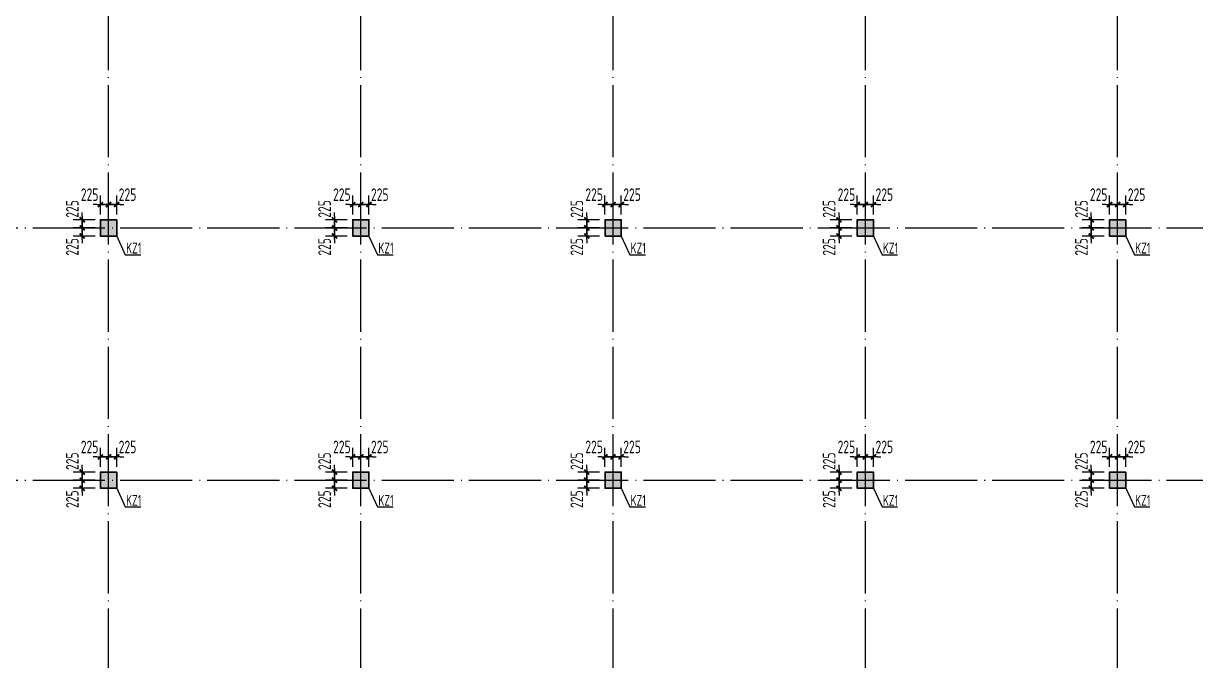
# Model space of a CAD drawing. Extents: x 8243024 to 8945023, y 669070 to 951310.
# Drawn here: x 8520200 to 8552724, y 841675 to 859352 of the extents above; entities that cross this region are included whole.
import ezdxf

# ---------------------------------------------------------------- set-up
doc = ezdxf.new("R2010")
doc.units = 0
doc.header["$LTSCALE"] = 1000
doc.linetypes.add('DOTE', pattern=[2.42, 2, -0.2, 0.02, -0.2])
doc.layers.get('0').update_dxf_attribs({"linetype": 'CONTINUOUS'})
doc.layers.get('Defpoints').update_dxf_attribs({"linetype": 'CONTINUOUS'})
for name, color, linetype in [('DIM', 3, 'CONTINUOUS'), ('DOTE', 1, 'DOTE'), ('PUB_TEXT', 7, 'CONTINUOUS'), ('柱涂实', 54, 'CONTINUOUS')]:
    doc.layers.add(name, color=color, linetype=linetype)
doc.layers.add('柱', color=2, linetype='CONTINUOUS', lineweight=35)
doc.styles.add('HZTXT', font='tssdeng.shx', dxfattribs={"width": 0.75, "bigfont": 'HZTXT.shx'})
doc.styles.add('TSSD_Dimension', font='Tssdeng.shx', dxfattribs={"width": 0.7, "bigfont": 'tssdchn.shx'})
doc.dimstyles.new('TSSD_100_100$0', dxfattribs={"dimtxt": 350, "dimasz": 100, "dimexe": 250, "dimexo": 150, "dimgap": 100, "dimtad": 1, "dimdec": 0, "dimzin": 0, "dimdsep": 46, "dimtxsty": 'TSSD_Dimension', "dimblk": '_TSDBK', "dimblk1": '_TSDBK', "dimblk2": '_TSDBK', "dimsah": 1, "dimcen": 0, "dimclrt": 7, "dimadec": 0, "dimazin": 0, "dimtfac": 1, "dimtdec": 0, "dimtix": 1, "dimtmove": 2, "dimatfit": 3, "dimldrblk": '_TSDBK', "dimfxl": 0, "dimtolj": 1, "dimtzin": 0, "dimarcsym": 0})

# ---------------------------------------------------------------- blocks, each defined once
blk = doc.blocks.new('_TSDBK')
blk.add_line((-1, 0), (1.5, 0))
at = {"const_width": 0.5}
blk.add_lwpolyline([(-0.7, -0.7), (0.7, 0.7)], dxfattribs=at)
blk = doc.blocks.new('*D1538')
at = {"layer": 'Defpoints', "color": 0}
for p in [(8521831, 846679), (8522337, 846904), (8522337, 846679)]:
    blk.add_point(p, dxfattribs=at)
at = {"layer": 'DIM', "color": 0, "lineweight": -2}
for p, q in [((8521831, 847004), (8521831, 847104)), ((8522187, 846904), (8521581, 846904)), ((8522187, 846679), (8521581, 846679)), ((8521831, 846904), (8521831, 846679)), ((8521831, 846579), (8521831, 846479))]:
    blk.add_line(p, q, dxfattribs=at)
at = {"layer": 'DIM', "color": 0, "lineweight": -2, "xscale": 100, "yscale": 100, "zscale": 100}
for p, rotation in [((8521831, 846904), 270), ((8521831, 846679), 90)]:
    blk.add_blockref('_TSDBK', p, dxfattribs=dict(at, rotation=rotation))
at = {"layer": 'DIM', "color": 7, "insert": (8521556, 847206), "char_height": 350, "attachment_point": 5, "rotation": 90, "style": 'TSSD_Dimension'}
blk.add_mtext('\\A1;225', dxfattribs=at)
blk = doc.blocks.new('*D1539')
at = {"layer": 'Defpoints', "color": 0}
for p in [(8522337, 846679), (8521831, 846454), (8522337, 846454)]:
    blk.add_point(p, dxfattribs=at)
at = {"layer": 'DIM', "color": 0, "lineweight": -2}
for p, q in [((8522187, 846679), (8521581, 846679)), ((8521831, 846779), (8521831, 846879)), ((8521831, 846679), (8521831, 846454)), ((8522187, 846454), (8521581, 846454)), ((8521831, 846354), (8521831, 846254))]:
    blk.add_line(p, q, dxfattribs=at)
at = {"layer": 'DIM', "color": 0, "lineweight": -2, "xscale": 100, "yscale": 100, "zscale": 100}
for p, rotation in [((8521831, 846679), 270), ((8521831, 846454), 90)]:
    blk.add_blockref('_TSDBK', p, dxfattribs=dict(at, rotation=rotation))
at = {"layer": 'DIM', "color": 7, "insert": (8521556, 846153), "char_height": 350, "attachment_point": 5, "rotation": 90, "style": 'TSSD_Dimension'}
blk.add_mtext('\\A1;225', dxfattribs=at)
blk = doc.blocks.new('*D1540')
at = {"layer": 'Defpoints', "color": 0}
for p in [(8522787, 847327), (8522562, 846904), (8522787, 846904)]:
    blk.add_point(p, dxfattribs=at)
at = {"layer": 'DIM', "color": 0, "lineweight": -2}
for p, q in [((8522462, 847327), (8522362, 847327)), ((8522562, 847054), (8522562, 847577)), ((8522562, 847327), (8522787, 847327)), ((8522787, 847054), (8522787, 847577)), ((8522887, 847327), (8522987, 847327))]:
    blk.add_line(p, q, dxfattribs=at)
at = {"layer": 'DIM', "color": 0, "lineweight": -2, "xscale": 100, "yscale": 100, "zscale": 100}
blk.add_blockref('_TSDBK', (8522562, 847327), dxfattribs=at)
at = {"layer": 'DIM', "color": 0, "lineweight": -2, "xscale": 100, "yscale": 100, "zscale": 100, "rotation": 180}
blk.add_blockref('_TSDBK', (8522787, 847327), dxfattribs=at)
at = {"layer": 'DIM', "color": 7, "insert": (8523088, 847602), "char_height": 350, "attachment_point": 5, "style": 'TSSD_Dimension'}
blk.add_mtext('\\A1;225', dxfattribs=at)
blk = doc.blocks.new('*D1541')
at = {"layer": 'Defpoints', "color": 0}
for p in [(8522562, 847327), (8522337, 846904), (8522562, 846904)]:
    blk.add_point(p, dxfattribs=at)
at = {"layer": 'DIM', "color": 0, "lineweight": -2}
for p, q in [((8522237, 847327), (8522137, 847327)), ((8522337, 847054), (8522337, 847577)), ((8522337, 847327), (8522562, 847327)), ((8522562, 847054), (8522562, 847577)), ((8522662, 847327), (8522762, 847327))]:
    blk.add_line(p, q, dxfattribs=at)
at = {"layer": 'DIM', "color": 0, "lineweight": -2, "xscale": 100, "yscale": 100, "zscale": 100}
blk.add_blockref('_TSDBK', (8522337, 847327), dxfattribs=at)
at = {"layer": 'DIM', "color": 0, "lineweight": -2, "xscale": 100, "yscale": 100, "zscale": 100, "rotation": 180}
blk.add_blockref('_TSDBK', (8522562, 847327), dxfattribs=at)
at = {"layer": 'DIM', "color": 7, "insert": (8522036, 847602), "char_height": 350, "attachment_point": 5, "style": 'TSSD_Dimension'}
blk.add_mtext('\\A1;225', dxfattribs=at)
blk = doc.blocks.new('*D1542')
at = {"layer": 'Defpoints', "color": 0}
for p in [(8522337, 853904), (8521831, 853679), (8522337, 853679)]:
    blk.add_point(p, dxfattribs=at)
at = {"layer": 'DIM', "color": 0, "lineweight": -2}
for p, q in [((8521831, 854004), (8521831, 854104)), ((8522187, 853904), (8521581, 853904)), ((8521831, 853904), (8521831, 853679)), ((8522187, 853679), (8521581, 853679)), ((8521831, 853579), (8521831, 853479))]:
    blk.add_line(p, q, dxfattribs=at)
at = {"layer": 'DIM', "color": 0, "lineweight": -2, "xscale": 100, "yscale": 100, "zscale": 100}
for p, rotation in [((8521831, 853904), 270), ((8521831, 853679), 90)]:
    blk.add_blockref('_TSDBK', p, dxfattribs=dict(at, rotation=rotation))
at = {"layer": 'DIM', "color": 7, "insert": (8521556, 854206), "char_height": 350, "attachment_point": 5, "rotation": 90, "style": 'TSSD_Dimension'}
blk.add_mtext('\\A1;225', dxfattribs=at)
blk = doc.blocks.new('*D1543')
at = {"layer": 'Defpoints', "color": 0}
for p in [(8521831, 853454), (8522337, 853679), (8522337, 853454)]:
    blk.add_point(p, dxfattribs=at)
at = {"layer": 'DIM', "color": 0, "lineweight": -2}
for p, q in [((8521831, 853779), (8521831, 853879)), ((8522187, 853679), (8521581, 853679)), ((8522187, 853454), (8521581, 853454)), ((8521831, 853679), (8521831, 853454)), ((8521831, 853354), (8521831, 853254))]:
    blk.add_line(p, q, dxfattribs=at)
at = {"layer": 'DIM', "color": 0, "lineweight": -2, "xscale": 100, "yscale": 100, "zscale": 100}
for p, rotation in [((8521831, 853679), 270), ((8521831, 853454), 90)]:
    blk.add_blockref('_TSDBK', p, dxfattribs=dict(at, rotation=rotation))
at = {"layer": 'DIM', "color": 7, "insert": (8521556, 853153), "char_height": 350, "attachment_point": 5, "rotation": 90, "style": 'TSSD_Dimension'}
blk.add_mtext('\\A1;225', dxfattribs=at)
blk = doc.blocks.new('*D1544')
at = {"layer": 'Defpoints', "color": 0}
for p in [(8522787, 854327), (8522562, 853904), (8522787, 853904)]:
    blk.add_point(p, dxfattribs=at)
at = {"layer": 'DIM', "color": 0, "lineweight": -2}
for p, q in [((8522562, 854054), (8522562, 854577)), ((8522787, 854054), (8522787, 854577)), ((8522462, 854327), (8522362, 854327)), ((8522562, 854327), (8522787, 854327)), ((8522887, 854327), (8522987, 854327))]:
    blk.add_line(p, q, dxfattribs=at)
at = {"layer": 'DIM', "color": 0, "lineweight": -2, "xscale": 100, "yscale": 100, "zscale": 100}
blk.add_blockref('_TSDBK', (8522562, 854327), dxfattribs=at)
at = {"layer": 'DIM', "color": 0, "lineweight": -2, "xscale": 100, "yscale": 100, "zscale": 100, "rotation": 180}
blk.add_blockref('_TSDBK', (8522787, 854327), dxfattribs=at)
at = {"layer": 'DIM', "color": 7, "insert": (8523088, 854602), "char_height": 350, "attachment_point": 5, "style": 'TSSD_Dimension'}
blk.add_mtext('\\A1;225', dxfattribs=at)
blk = doc.blocks.new('*D1545')
at = {"layer": 'Defpoints', "color": 0}
for p in [(8522562, 854327), (8522337, 853904), (8522562, 853904)]:
    blk.add_point(p, dxfattribs=at)
at = {"layer": 'DIM', "color": 0, "lineweight": -2}
for p, q in [((8522337, 854054), (8522337, 854577)), ((8522562, 854054), (8522562, 854577)), ((8522237, 854327), (8522137, 854327)), ((8522337, 854327), (8522562, 854327)), ((8522662, 854327), (8522762, 854327))]:
    blk.add_line(p, q, dxfattribs=at)
at = {"layer": 'DIM', "color": 0, "lineweight": -2, "xscale": 100, "yscale": 100, "zscale": 100}
blk.add_blockref('_TSDBK', (8522337, 854327), dxfattribs=at)
at = {"layer": 'DIM', "color": 0, "lineweight": -2, "xscale": 100, "yscale": 100, "zscale": 100, "rotation": 180}
blk.add_blockref('_TSDBK', (8522562, 854327), dxfattribs=at)
at = {"layer": 'DIM', "color": 7, "insert": (8522036, 854602), "char_height": 350, "attachment_point": 5, "style": 'TSSD_Dimension'}
blk.add_mtext('\\A1;225', dxfattribs=at)
blk = doc.blocks.new('*D1622')
at = {"layer": 'Defpoints', "color": 0}
for p in [(8528831, 846679), (8529337, 846904), (8529337, 846679)]:
    blk.add_point(p, dxfattribs=at)
at = {"layer": 'DIM', "color": 0, "lineweight": -2}
for p, q in [((8528831, 847004), (8528831, 847104)), ((8529187, 846904), (8528581, 846904)), ((8529187, 846679), (8528581, 846679)), ((8528831, 846904), (8528831, 846679)), ((8528831, 846579), (8528831, 846479))]:
    blk.add_line(p, q, dxfattribs=at)
at = {"layer": 'DIM', "color": 0, "lineweight": -2, "xscale": 100, "yscale": 100, "zscale": 100}
for p, rotation in [((8528831, 846904), 270), ((8528831, 846679), 90)]:
    blk.add_blockref('_TSDBK', p, dxfattribs=dict(at, rotation=rotation))
at = {"layer": 'DIM', "color": 7, "insert": (8528556, 847206), "char_height": 350, "attachment_point": 5, "rotation": 90, "style": 'TSSD_Dimension'}
blk.add_mtext('\\A1;225', dxfattribs=at)
blk = doc.blocks.new('*D1623')
at = {"layer": 'Defpoints', "color": 0}
for p in [(8529337, 846679), (8528831, 846454), (8529337, 846454)]:
    blk.add_point(p, dxfattribs=at)
at = {"layer": 'DIM', "color": 0, "lineweight": -2}
for p, q in [((8529187, 846679), (8528581, 846679)), ((8528831, 846779), (8528831, 846879)), ((8528831, 846679), (8528831, 846454)), ((8529187, 846454), (8528581, 846454)), ((8528831, 846354), (8528831, 846254))]:
    blk.add_line(p, q, dxfattribs=at)
at = {"layer": 'DIM', "color": 0, "lineweight": -2, "xscale": 100, "yscale": 100, "zscale": 100}
for p, rotation in [((8528831, 846679), 270), ((8528831, 846454), 90)]:
    blk.add_blockref('_TSDBK', p, dxfattribs=dict(at, rotation=rotation))
at = {"layer": 'DIM', "color": 7, "insert": (8528556, 846153), "char_height": 350, "attachment_point": 5, "rotation": 90, "style": 'TSSD_Dimension'}
blk.add_mtext('\\A1;225', dxfattribs=at)
blk = doc.blocks.new('*D1624')
at = {"layer": 'Defpoints', "color": 0}
for p in [(8529787, 847327), (8529562, 846904), (8529787, 846904)]:
    blk.add_point(p, dxfattribs=at)
at = {"layer": 'DIM', "color": 0, "lineweight": -2}
for p, q in [((8529462, 847327), (8529362, 847327)), ((8529562, 847054), (8529562, 847577)), ((8529562, 847327), (8529787, 847327)), ((8529787, 847054), (8529787, 847577)), ((8529887, 847327), (8529987, 847327))]:
    blk.add_line(p, q, dxfattribs=at)
at = {"layer": 'DIM', "color": 0, "lineweight": -2, "xscale": 100, "yscale": 100, "zscale": 100}
blk.add_blockref('_TSDBK', (8529562, 847327), dxfattribs=at)
at = {"layer": 'DIM', "color": 0, "lineweight": -2, "xscale": 100, "yscale": 100, "zscale": 100, "rotation": 180}
blk.add_blockref('_TSDBK', (8529787, 847327), dxfattribs=at)
at = {"layer": 'DIM', "color": 7, "insert": (8530088, 847602), "char_height": 350, "attachment_point": 5, "style": 'TSSD_Dimension'}
blk.add_mtext('\\A1;225', dxfattribs=at)
blk = doc.blocks.new('*D1625')
at = {"layer": 'Defpoints', "color": 0}
for p in [(8529562, 847327), (8529337, 846904), (8529562, 846904)]:
    blk.add_point(p, dxfattribs=at)
at = {"layer": 'DIM', "color": 0, "lineweight": -2}
for p, q in [((8529237, 847327), (8529137, 847327)), ((8529337, 847054), (8529337, 847577)), ((8529337, 847327), (8529562, 847327)), ((8529562, 847054), (8529562, 847577)), ((8529662, 847327), (8529762, 847327))]:
    blk.add_line(p, q, dxfattribs=at)
at = {"layer": 'DIM', "color": 0, "lineweight": -2, "xscale": 100, "yscale": 100, "zscale": 100}
blk.add_blockref('_TSDBK', (8529337, 847327), dxfattribs=at)
at = {"layer": 'DIM', "color": 0, "lineweight": -2, "xscale": 100, "yscale": 100, "zscale": 100, "rotation": 180}
blk.add_blockref('_TSDBK', (8529562, 847327), dxfattribs=at)
at = {"layer": 'DIM', "color": 7, "insert": (8529036, 847602), "char_height": 350, "attachment_point": 5, "style": 'TSSD_Dimension'}
blk.add_mtext('\\A1;225', dxfattribs=at)
blk = doc.blocks.new('*D1626')
at = {"layer": 'Defpoints', "color": 0}
for p in [(8529337, 853904), (8528831, 853679), (8529337, 853679)]:
    blk.add_point(p, dxfattribs=at)
at = {"layer": 'DIM', "color": 0, "lineweight": -2}
for p, q in [((8528831, 854004), (8528831, 854104)), ((8529187, 853904), (8528581, 853904)), ((8528831, 853904), (8528831, 853679)), ((8529187, 853679), (8528581, 853679)), ((8528831, 853579), (8528831, 853479))]:
    blk.add_line(p, q, dxfattribs=at)
at = {"layer": 'DIM', "color": 0, "lineweight": -2, "xscale": 100, "yscale": 100, "zscale": 100}
for p, rotation in [((8528831, 853904), 270), ((8528831, 853679), 90)]:
    blk.add_blockref('_TSDBK', p, dxfattribs=dict(at, rotation=rotation))
at = {"layer": 'DIM', "color": 7, "insert": (8528556, 854206), "char_height": 350, "attachment_point": 5, "rotation": 90, "style": 'TSSD_Dimension'}
blk.add_mtext('\\A1;225', dxfattribs=at)
blk = doc.blocks.new('*D1627')
at = {"layer": 'Defpoints', "color": 0}
for p in [(8528831, 853454), (8529337, 853679), (8529337, 853454)]:
    blk.add_point(p, dxfattribs=at)
at = {"layer": 'DIM', "color": 0, "lineweight": -2}
for p, q in [((8528831, 853779), (8528831, 853879)), ((8529187, 853679), (8528581, 853679)), ((8529187, 853454), (8528581, 853454)), ((8528831, 853679), (8528831, 853454)), ((8528831, 853354), (8528831, 853254))]:
    blk.add_line(p, q, dxfattribs=at)
at = {"layer": 'DIM', "color": 0, "lineweight": -2, "xscale": 100, "yscale": 100, "zscale": 100}
for p, rotation in [((8528831, 853679), 270), ((8528831, 853454), 90)]:
    blk.add_blockref('_TSDBK', p, dxfattribs=dict(at, rotation=rotation))
at = {"layer": 'DIM', "color": 7, "insert": (8528556, 853153), "char_height": 350, "attachment_point": 5, "rotation": 90, "style": 'TSSD_Dimension'}
blk.add_mtext('\\A1;225', dxfattribs=at)
blk = doc.blocks.new('*D1628')
at = {"layer": 'Defpoints', "color": 0}
for p in [(8529787, 854327), (8529562, 853904), (8529787, 853904)]:
    blk.add_point(p, dxfattribs=at)
at = {"layer": 'DIM', "color": 0, "lineweight": -2}
for p, q in [((8529562, 854054), (8529562, 854577)), ((8529787, 854054), (8529787, 854577)), ((8529462, 854327), (8529362, 854327)), ((8529562, 854327), (8529787, 854327)), ((8529887, 854327), (8529987, 854327))]:
    blk.add_line(p, q, dxfattribs=at)
at = {"layer": 'DIM', "color": 0, "lineweight": -2, "xscale": 100, "yscale": 100, "zscale": 100}
blk.add_blockref('_TSDBK', (8529562, 854327), dxfattribs=at)
at = {"layer": 'DIM', "color": 0, "lineweight": -2, "xscale": 100, "yscale": 100, "zscale": 100, "rotation": 180}
blk.add_blockref('_TSDBK', (8529787, 854327), dxfattribs=at)
at = {"layer": 'DIM', "color": 7, "insert": (8530088, 854602), "char_height": 350, "attachment_point": 5, "style": 'TSSD_Dimension'}
blk.add_mtext('\\A1;225', dxfattribs=at)
blk = doc.blocks.new('*D1629')
at = {"layer": 'Defpoints', "color": 0}
for p in [(8529562, 854327), (8529337, 853904), (8529562, 853904)]:
    blk.add_point(p, dxfattribs=at)
at = {"layer": 'DIM', "color": 0, "lineweight": -2}
for p, q in [((8529337, 854054), (8529337, 854577)), ((8529562, 854054), (8529562, 854577)), ((8529237, 854327), (8529137, 854327)), ((8529337, 854327), (8529562, 854327)), ((8529662, 854327), (8529762, 854327))]:
    blk.add_line(p, q, dxfattribs=at)
at = {"layer": 'DIM', "color": 0, "lineweight": -2, "xscale": 100, "yscale": 100, "zscale": 100}
blk.add_blockref('_TSDBK', (8529337, 854327), dxfattribs=at)
at = {"layer": 'DIM', "color": 0, "lineweight": -2, "xscale": 100, "yscale": 100, "zscale": 100, "rotation": 180}
blk.add_blockref('_TSDBK', (8529562, 854327), dxfattribs=at)
at = {"layer": 'DIM', "color": 7, "insert": (8529036, 854602), "char_height": 350, "attachment_point": 5, "style": 'TSSD_Dimension'}
blk.add_mtext('\\A1;225', dxfattribs=at)
blk = doc.blocks.new('*D1390')
at = {"layer": 'Defpoints', "color": 0}
for p in [(8535831, 846679), (8536337, 846904), (8536337, 846679)]:
    blk.add_point(p, dxfattribs=at)
at = {"layer": 'DIM', "color": 0, "lineweight": -2}
for p, q in [((8535831, 847004), (8535831, 847104)), ((8536187, 846904), (8535581, 846904)), ((8536187, 846679), (8535581, 846679)), ((8535831, 846904), (8535831, 846679)), ((8535831, 846579), (8535831, 846479))]:
    blk.add_line(p, q, dxfattribs=at)
at = {"layer": 'DIM', "color": 0, "lineweight": -2, "xscale": 100, "yscale": 100, "zscale": 100}
for p, rotation in [((8535831, 846904), 270), ((8535831, 846679), 90)]:
    blk.add_blockref('_TSDBK', p, dxfattribs=dict(at, rotation=rotation))
at = {"layer": 'DIM', "color": 7, "insert": (8535556, 847206), "char_height": 350, "attachment_point": 5, "rotation": 90, "style": 'TSSD_Dimension'}
blk.add_mtext('\\A1;225', dxfattribs=at)
blk = doc.blocks.new('*D1391')
at = {"layer": 'Defpoints', "color": 0}
for p in [(8536337, 846679), (8535831, 846454), (8536337, 846454)]:
    blk.add_point(p, dxfattribs=at)
at = {"layer": 'DIM', "color": 0, "lineweight": -2}
for p, q in [((8536187, 846679), (8535581, 846679)), ((8535831, 846779), (8535831, 846879)), ((8535831, 846679), (8535831, 846454)), ((8536187, 846454), (8535581, 846454)), ((8535831, 846354), (8535831, 846254))]:
    blk.add_line(p, q, dxfattribs=at)
at = {"layer": 'DIM', "color": 0, "lineweight": -2, "xscale": 100, "yscale": 100, "zscale": 100}
for p, rotation in [((8535831, 846679), 270), ((8535831, 846454), 90)]:
    blk.add_blockref('_TSDBK', p, dxfattribs=dict(at, rotation=rotation))
at = {"layer": 'DIM', "color": 7, "insert": (8535556, 846153), "char_height": 350, "attachment_point": 5, "rotation": 90, "style": 'TSSD_Dimension'}
blk.add_mtext('\\A1;225', dxfattribs=at)
blk = doc.blocks.new('*D1392')
at = {"layer": 'Defpoints', "color": 0}
for p in [(8536787, 847327), (8536562, 846904), (8536787, 846904)]:
    blk.add_point(p, dxfattribs=at)
at = {"layer": 'DIM', "color": 0, "lineweight": -2}
for p, q in [((8536462, 847327), (8536362, 847327)), ((8536562, 847054), (8536562, 847577)), ((8536562, 847327), (8536787, 847327)), ((8536787, 847054), (8536787, 847577)), ((8536887, 847327), (8536987, 847327))]:
    blk.add_line(p, q, dxfattribs=at)
at = {"layer": 'DIM', "color": 0, "lineweight": -2, "xscale": 100, "yscale": 100, "zscale": 100}
blk.add_blockref('_TSDBK', (8536562, 847327), dxfattribs=at)
at = {"layer": 'DIM', "color": 0, "lineweight": -2, "xscale": 100, "yscale": 100, "zscale": 100, "rotation": 180}
blk.add_blockref('_TSDBK', (8536787, 847327), dxfattribs=at)
at = {"layer": 'DIM', "color": 7, "insert": (8537088, 847602), "char_height": 350, "attachment_point": 5, "style": 'TSSD_Dimension'}
blk.add_mtext('\\A1;225', dxfattribs=at)
blk = doc.blocks.new('*D1393')
at = {"layer": 'Defpoints', "color": 0}
for p in [(8536562, 847327), (8536337, 846904), (8536562, 846904)]:
    blk.add_point(p, dxfattribs=at)
at = {"layer": 'DIM', "color": 0, "lineweight": -2}
for p, q in [((8536237, 847327), (8536137, 847327)), ((8536337, 847054), (8536337, 847577)), ((8536337, 847327), (8536562, 847327)), ((8536562, 847054), (8536562, 847577)), ((8536662, 847327), (8536762, 847327))]:
    blk.add_line(p, q, dxfattribs=at)
at = {"layer": 'DIM', "color": 0, "lineweight": -2, "xscale": 100, "yscale": 100, "zscale": 100}
blk.add_blockref('_TSDBK', (8536337, 847327), dxfattribs=at)
at = {"layer": 'DIM', "color": 0, "lineweight": -2, "xscale": 100, "yscale": 100, "zscale": 100, "rotation": 180}
blk.add_blockref('_TSDBK', (8536562, 847327), dxfattribs=at)
at = {"layer": 'DIM', "color": 7, "insert": (8536036, 847602), "char_height": 350, "attachment_point": 5, "style": 'TSSD_Dimension'}
blk.add_mtext('\\A1;225', dxfattribs=at)
blk = doc.blocks.new('*D1394')
at = {"layer": 'Defpoints', "color": 0}
for p in [(8536337, 853904), (8535831, 853679), (8536337, 853679)]:
    blk.add_point(p, dxfattribs=at)
at = {"layer": 'DIM', "color": 0, "lineweight": -2}
for p, q in [((8535831, 854004), (8535831, 854104)), ((8536187, 853904), (8535581, 853904)), ((8535831, 853904), (8535831, 853679)), ((8536187, 853679), (8535581, 853679)), ((8535831, 853579), (8535831, 853479))]:
    blk.add_line(p, q, dxfattribs=at)
at = {"layer": 'DIM', "color": 0, "lineweight": -2, "xscale": 100, "yscale": 100, "zscale": 100}
for p, rotation in [((8535831, 853904), 270), ((8535831, 853679), 90)]:
    blk.add_blockref('_TSDBK', p, dxfattribs=dict(at, rotation=rotation))
at = {"layer": 'DIM', "color": 7, "insert": (8535556, 854206), "char_height": 350, "attachment_point": 5, "rotation": 90, "style": 'TSSD_Dimension'}
blk.add_mtext('\\A1;225', dxfattribs=at)
blk = doc.blocks.new('*D1395')
at = {"layer": 'Defpoints', "color": 0}
for p in [(8535831, 853454), (8536337, 853679), (8536337, 853454)]:
    blk.add_point(p, dxfattribs=at)
at = {"layer": 'DIM', "color": 0, "lineweight": -2}
for p, q in [((8535831, 853779), (8535831, 853879)), ((8536187, 853679), (8535581, 853679)), ((8536187, 853454), (8535581, 853454)), ((8535831, 853679), (8535831, 853454)), ((8535831, 853354), (8535831, 853254))]:
    blk.add_line(p, q, dxfattribs=at)
at = {"layer": 'DIM', "color": 0, "lineweight": -2, "xscale": 100, "yscale": 100, "zscale": 100}
for p, rotation in [((8535831, 853679), 270), ((8535831, 853454), 90)]:
    blk.add_blockref('_TSDBK', p, dxfattribs=dict(at, rotation=rotation))
at = {"layer": 'DIM', "color": 7, "insert": (8535556, 853153), "char_height": 350, "attachment_point": 5, "rotation": 90, "style": 'TSSD_Dimension'}
blk.add_mtext('\\A1;225', dxfattribs=at)
blk = doc.blocks.new('*D1396')
at = {"layer": 'Defpoints', "color": 0}
for p in [(8536787, 854327), (8536562, 853904), (8536787, 853904)]:
    blk.add_point(p, dxfattribs=at)
at = {"layer": 'DIM', "color": 0, "lineweight": -2}
for p, q in [((8536562, 854054), (8536562, 854577)), ((8536787, 854054), (8536787, 854577)), ((8536462, 854327), (8536362, 854327)), ((8536562, 854327), (8536787, 854327)), ((8536887, 854327), (8536987, 854327))]:
    blk.add_line(p, q, dxfattribs=at)
at = {"layer": 'DIM', "color": 0, "lineweight": -2, "xscale": 100, "yscale": 100, "zscale": 100}
blk.add_blockref('_TSDBK', (8536562, 854327), dxfattribs=at)
at = {"layer": 'DIM', "color": 0, "lineweight": -2, "xscale": 100, "yscale": 100, "zscale": 100, "rotation": 180}
blk.add_blockref('_TSDBK', (8536787, 854327), dxfattribs=at)
at = {"layer": 'DIM', "color": 7, "insert": (8537088, 854602), "char_height": 350, "attachment_point": 5, "style": 'TSSD_Dimension'}
blk.add_mtext('\\A1;225', dxfattribs=at)
blk = doc.blocks.new('*D1397')
at = {"layer": 'Defpoints', "color": 0}
for p in [(8536562, 854327), (8536337, 853904), (8536562, 853904)]:
    blk.add_point(p, dxfattribs=at)
at = {"layer": 'DIM', "color": 0, "lineweight": -2}
for p, q in [((8536337, 854054), (8536337, 854577)), ((8536562, 854054), (8536562, 854577)), ((8536237, 854327), (8536137, 854327)), ((8536337, 854327), (8536562, 854327)), ((8536662, 854327), (8536762, 854327))]:
    blk.add_line(p, q, dxfattribs=at)
at = {"layer": 'DIM', "color": 0, "lineweight": -2, "xscale": 100, "yscale": 100, "zscale": 100}
blk.add_blockref('_TSDBK', (8536337, 854327), dxfattribs=at)
at = {"layer": 'DIM', "color": 0, "lineweight": -2, "xscale": 100, "yscale": 100, "zscale": 100, "rotation": 180}
blk.add_blockref('_TSDBK', (8536562, 854327), dxfattribs=at)
at = {"layer": 'DIM', "color": 7, "insert": (8536036, 854602), "char_height": 350, "attachment_point": 5, "style": 'TSSD_Dimension'}
blk.add_mtext('\\A1;225', dxfattribs=at)
blk = doc.blocks.new('*D1446')
at = {"layer": 'Defpoints', "color": 0}
for p in [(8542831, 846679), (8543337, 846904), (8543337, 846679)]:
    blk.add_point(p, dxfattribs=at)
at = {"layer": 'DIM', "color": 0, "lineweight": -2}
for p, q in [((8542831, 847004), (8542831, 847104)), ((8543187, 846904), (8542581, 846904)), ((8543187, 846679), (8542581, 846679)), ((8542831, 846904), (8542831, 846679)), ((8542831, 846579), (8542831, 846479))]:
    blk.add_line(p, q, dxfattribs=at)
at = {"layer": 'DIM', "color": 0, "lineweight": -2, "xscale": 100, "yscale": 100, "zscale": 100}
for p, rotation in [((8542831, 846904), 270), ((8542831, 846679), 90)]:
    blk.add_blockref('_TSDBK', p, dxfattribs=dict(at, rotation=rotation))
at = {"layer": 'DIM', "color": 7, "insert": (8542556, 847206), "char_height": 350, "attachment_point": 5, "rotation": 90, "style": 'TSSD_Dimension'}
blk.add_mtext('\\A1;225', dxfattribs=at)
blk = doc.blocks.new('*D1447')
at = {"layer": 'Defpoints', "color": 0}
for p in [(8543337, 846679), (8542831, 846454), (8543337, 846454)]:
    blk.add_point(p, dxfattribs=at)
at = {"layer": 'DIM', "color": 0, "lineweight": -2}
for p, q in [((8543187, 846679), (8542581, 846679)), ((8542831, 846779), (8542831, 846879)), ((8542831, 846679), (8542831, 846454)), ((8543187, 846454), (8542581, 846454)), ((8542831, 846354), (8542831, 846254))]:
    blk.add_line(p, q, dxfattribs=at)
at = {"layer": 'DIM', "color": 0, "lineweight": -2, "xscale": 100, "yscale": 100, "zscale": 100}
for p, rotation in [((8542831, 846679), 270), ((8542831, 846454), 90)]:
    blk.add_blockref('_TSDBK', p, dxfattribs=dict(at, rotation=rotation))
at = {"layer": 'DIM', "color": 7, "insert": (8542556, 846153), "char_height": 350, "attachment_point": 5, "rotation": 90, "style": 'TSSD_Dimension'}
blk.add_mtext('\\A1;225', dxfattribs=at)
blk = doc.blocks.new('*D1448')
at = {"layer": 'Defpoints', "color": 0}
for p in [(8543787, 847327), (8543562, 846904), (8543787, 846904)]:
    blk.add_point(p, dxfattribs=at)
at = {"layer": 'DIM', "color": 0, "lineweight": -2}
for p, q in [((8543462, 847327), (8543362, 847327)), ((8543562, 847054), (8543562, 847577)), ((8543562, 847327), (8543787, 847327)), ((8543787, 847054), (8543787, 847577)), ((8543887, 847327), (8543987, 847327))]:
    blk.add_line(p, q, dxfattribs=at)
at = {"layer": 'DIM', "color": 0, "lineweight": -2, "xscale": 100, "yscale": 100, "zscale": 100}
blk.add_blockref('_TSDBK', (8543562, 847327), dxfattribs=at)
at = {"layer": 'DIM', "color": 0, "lineweight": -2, "xscale": 100, "yscale": 100, "zscale": 100, "rotation": 180}
blk.add_blockref('_TSDBK', (8543787, 847327), dxfattribs=at)
at = {"layer": 'DIM', "color": 7, "insert": (8544088, 847602), "char_height": 350, "attachment_point": 5, "style": 'TSSD_Dimension'}
blk.add_mtext('\\A1;225', dxfattribs=at)
blk = doc.blocks.new('*D1449')
at = {"layer": 'Defpoints', "color": 0}
for p in [(8543562, 847327), (8543337, 846904), (8543562, 846904)]:
    blk.add_point(p, dxfattribs=at)
at = {"layer": 'DIM', "color": 0, "lineweight": -2}
for p, q in [((8543237, 847327), (8543137, 847327)), ((8543337, 847054), (8543337, 847577)), ((8543337, 847327), (8543562, 847327)), ((8543562, 847054), (8543562, 847577)), ((8543662, 847327), (8543762, 847327))]:
    blk.add_line(p, q, dxfattribs=at)
at = {"layer": 'DIM', "color": 0, "lineweight": -2, "xscale": 100, "yscale": 100, "zscale": 100}
blk.add_blockref('_TSDBK', (8543337, 847327), dxfattribs=at)
at = {"layer": 'DIM', "color": 0, "lineweight": -2, "xscale": 100, "yscale": 100, "zscale": 100, "rotation": 180}
blk.add_blockref('_TSDBK', (8543562, 847327), dxfattribs=at)
at = {"layer": 'DIM', "color": 7, "insert": (8543036, 847602), "char_height": 350, "attachment_point": 5, "style": 'TSSD_Dimension'}
blk.add_mtext('\\A1;225', dxfattribs=at)
blk = doc.blocks.new('*D1450')
at = {"layer": 'Defpoints', "color": 0}
for p in [(8543337, 853904), (8542831, 853679), (8543337, 853679)]:
    blk.add_point(p, dxfattribs=at)
at = {"layer": 'DIM', "color": 0, "lineweight": -2}
for p, q in [((8542831, 854004), (8542831, 854104)), ((8543187, 853904), (8542581, 853904)), ((8542831, 853904), (8542831, 853679)), ((8543187, 853679), (8542581, 853679)), ((8542831, 853579), (8542831, 853479))]:
    blk.add_line(p, q, dxfattribs=at)
at = {"layer": 'DIM', "color": 0, "lineweight": -2, "xscale": 100, "yscale": 100, "zscale": 100}
for p, rotation in [((8542831, 853904), 270), ((8542831, 853679), 90)]:
    blk.add_blockref('_TSDBK', p, dxfattribs=dict(at, rotation=rotation))
at = {"layer": 'DIM', "color": 7, "insert": (8542556, 854206), "char_height": 350, "attachment_point": 5, "rotation": 90, "style": 'TSSD_Dimension'}
blk.add_mtext('\\A1;225', dxfattribs=at)
blk = doc.blocks.new('*D1451')
at = {"layer": 'Defpoints', "color": 0}
for p in [(8542831, 853454), (8543337, 853679), (8543337, 853454)]:
    blk.add_point(p, dxfattribs=at)
at = {"layer": 'DIM', "color": 0, "lineweight": -2}
for p, q in [((8542831, 853779), (8542831, 853879)), ((8543187, 853679), (8542581, 853679)), ((8543187, 853454), (8542581, 853454)), ((8542831, 853679), (8542831, 853454)), ((8542831, 853354), (8542831, 853254))]:
    blk.add_line(p, q, dxfattribs=at)
at = {"layer": 'DIM', "color": 0, "lineweight": -2, "xscale": 100, "yscale": 100, "zscale": 100}
for p, rotation in [((8542831, 853679), 270), ((8542831, 853454), 90)]:
    blk.add_blockref('_TSDBK', p, dxfattribs=dict(at, rotation=rotation))
at = {"layer": 'DIM', "color": 7, "insert": (8542556, 853153), "char_height": 350, "attachment_point": 5, "rotation": 90, "style": 'TSSD_Dimension'}
blk.add_mtext('\\A1;225', dxfattribs=at)
blk = doc.blocks.new('*D1452')
at = {"layer": 'Defpoints', "color": 0}
for p in [(8543787, 854327), (8543562, 853904), (8543787, 853904)]:
    blk.add_point(p, dxfattribs=at)
at = {"layer": 'DIM', "color": 0, "lineweight": -2}
for p, q in [((8543562, 854054), (8543562, 854577)), ((8543787, 854054), (8543787, 854577)), ((8543462, 854327), (8543362, 854327)), ((8543562, 854327), (8543787, 854327)), ((8543887, 854327), (8543987, 854327))]:
    blk.add_line(p, q, dxfattribs=at)
at = {"layer": 'DIM', "color": 0, "lineweight": -2, "xscale": 100, "yscale": 100, "zscale": 100}
blk.add_blockref('_TSDBK', (8543562, 854327), dxfattribs=at)
at = {"layer": 'DIM', "color": 0, "lineweight": -2, "xscale": 100, "yscale": 100, "zscale": 100, "rotation": 180}
blk.add_blockref('_TSDBK', (8543787, 854327), dxfattribs=at)
at = {"layer": 'DIM', "color": 7, "insert": (8544088, 854602), "char_height": 350, "attachment_point": 5, "style": 'TSSD_Dimension'}
blk.add_mtext('\\A1;225', dxfattribs=at)
blk = doc.blocks.new('*D1453')
at = {"layer": 'Defpoints', "color": 0}
for p in [(8543562, 854327), (8543337, 853904), (8543562, 853904)]:
    blk.add_point(p, dxfattribs=at)
at = {"layer": 'DIM', "color": 0, "lineweight": -2}
for p, q in [((8543337, 854054), (8543337, 854577)), ((8543562, 854054), (8543562, 854577)), ((8543237, 854327), (8543137, 854327)), ((8543337, 854327), (8543562, 854327)), ((8543662, 854327), (8543762, 854327))]:
    blk.add_line(p, q, dxfattribs=at)
at = {"layer": 'DIM', "color": 0, "lineweight": -2, "xscale": 100, "yscale": 100, "zscale": 100}
blk.add_blockref('_TSDBK', (8543337, 854327), dxfattribs=at)
at = {"layer": 'DIM', "color": 0, "lineweight": -2, "xscale": 100, "yscale": 100, "zscale": 100, "rotation": 180}
blk.add_blockref('_TSDBK', (8543562, 854327), dxfattribs=at)
at = {"layer": 'DIM', "color": 7, "insert": (8543036, 854602), "char_height": 350, "attachment_point": 5, "style": 'TSSD_Dimension'}
blk.add_mtext('\\A1;225', dxfattribs=at)
blk = doc.blocks.new('*D1470')
at = {"layer": 'Defpoints', "color": 0}
for p in [(8549831, 846679), (8550337, 846904), (8550337, 846679)]:
    blk.add_point(p, dxfattribs=at)
at = {"layer": 'DIM', "color": 0, "lineweight": -2}
for p, q in [((8549831, 847004), (8549831, 847104)), ((8550187, 846904), (8549581, 846904)), ((8550187, 846679), (8549581, 846679)), ((8549831, 846904), (8549831, 846679)), ((8549831, 846579), (8549831, 846479))]:
    blk.add_line(p, q, dxfattribs=at)
at = {"layer": 'DIM', "color": 0, "lineweight": -2, "xscale": 100, "yscale": 100, "zscale": 100}
for p, rotation in [((8549831, 846904), 270), ((8549831, 846679), 90)]:
    blk.add_blockref('_TSDBK', p, dxfattribs=dict(at, rotation=rotation))
at = {"layer": 'DIM', "color": 7, "insert": (8549556, 847206), "char_height": 350, "attachment_point": 5, "rotation": 90, "style": 'TSSD_Dimension'}
blk.add_mtext('\\A1;225', dxfattribs=at)
blk = doc.blocks.new('*D1471')
at = {"layer": 'Defpoints', "color": 0}
for p in [(8550337, 846679), (8549831, 846454), (8550337, 846454)]:
    blk.add_point(p, dxfattribs=at)
at = {"layer": 'DIM', "color": 0, "lineweight": -2}
for p, q in [((8550187, 846679), (8549581, 846679)), ((8549831, 846779), (8549831, 846879)), ((8549831, 846679), (8549831, 846454)), ((8550187, 846454), (8549581, 846454)), ((8549831, 846354), (8549831, 846254))]:
    blk.add_line(p, q, dxfattribs=at)
at = {"layer": 'DIM', "color": 0, "lineweight": -2, "xscale": 100, "yscale": 100, "zscale": 100}
for p, rotation in [((8549831, 846679), 270), ((8549831, 846454), 90)]:
    blk.add_blockref('_TSDBK', p, dxfattribs=dict(at, rotation=rotation))
at = {"layer": 'DIM', "color": 7, "insert": (8549556, 846153), "char_height": 350, "attachment_point": 5, "rotation": 90, "style": 'TSSD_Dimension'}
blk.add_mtext('\\A1;225', dxfattribs=at)
blk = doc.blocks.new('*D1472')
at = {"layer": 'Defpoints', "color": 0}
for p in [(8550787, 847327), (8550562, 846904), (8550787, 846904)]:
    blk.add_point(p, dxfattribs=at)
at = {"layer": 'DIM', "color": 0, "lineweight": -2}
for p, q in [((8550462, 847327), (8550362, 847327)), ((8550562, 847054), (8550562, 847577)), ((8550562, 847327), (8550787, 847327)), ((8550787, 847054), (8550787, 847577)), ((8550887, 847327), (8550987, 847327))]:
    blk.add_line(p, q, dxfattribs=at)
at = {"layer": 'DIM', "color": 0, "lineweight": -2, "xscale": 100, "yscale": 100, "zscale": 100}
blk.add_blockref('_TSDBK', (8550562, 847327), dxfattribs=at)
at = {"layer": 'DIM', "color": 0, "lineweight": -2, "xscale": 100, "yscale": 100, "zscale": 100, "rotation": 180}
blk.add_blockref('_TSDBK', (8550787, 847327), dxfattribs=at)
at = {"layer": 'DIM', "color": 7, "insert": (8551088, 847602), "char_height": 350, "attachment_point": 5, "style": 'TSSD_Dimension'}
blk.add_mtext('\\A1;225', dxfattribs=at)
blk = doc.blocks.new('*D1473')
at = {"layer": 'Defpoints', "color": 0}
for p in [(8550562, 847327), (8550337, 846904), (8550562, 846904)]:
    blk.add_point(p, dxfattribs=at)
at = {"layer": 'DIM', "color": 0, "lineweight": -2}
for p, q in [((8550237, 847327), (8550137, 847327)), ((8550337, 847054), (8550337, 847577)), ((8550337, 847327), (8550562, 847327)), ((8550562, 847054), (8550562, 847577)), ((8550662, 847327), (8550762, 847327))]:
    blk.add_line(p, q, dxfattribs=at)
at = {"layer": 'DIM', "color": 0, "lineweight": -2, "xscale": 100, "yscale": 100, "zscale": 100}
blk.add_blockref('_TSDBK', (8550337, 847327), dxfattribs=at)
at = {"layer": 'DIM', "color": 0, "lineweight": -2, "xscale": 100, "yscale": 100, "zscale": 100, "rotation": 180}
blk.add_blockref('_TSDBK', (8550562, 847327), dxfattribs=at)
at = {"layer": 'DIM', "color": 7, "insert": (8550036, 847602), "char_height": 350, "attachment_point": 5, "style": 'TSSD_Dimension'}
blk.add_mtext('\\A1;225', dxfattribs=at)
blk = doc.blocks.new('*D1474')
at = {"layer": 'Defpoints', "color": 0}
for p in [(8550337, 853904), (8549831, 853679), (8550337, 853679)]:
    blk.add_point(p, dxfattribs=at)
at = {"layer": 'DIM', "color": 0, "lineweight": -2}
for p, q in [((8549831, 854004), (8549831, 854104)), ((8550187, 853904), (8549581, 853904)), ((8549831, 853904), (8549831, 853679)), ((8550187, 853679), (8549581, 853679)), ((8549831, 853579), (8549831, 853479))]:
    blk.add_line(p, q, dxfattribs=at)
at = {"layer": 'DIM', "color": 0, "lineweight": -2, "xscale": 100, "yscale": 100, "zscale": 100}
for p, rotation in [((8549831, 853904), 270), ((8549831, 853679), 90)]:
    blk.add_blockref('_TSDBK', p, dxfattribs=dict(at, rotation=rotation))
at = {"layer": 'DIM', "color": 7, "insert": (8549556, 854206), "char_height": 350, "attachment_point": 5, "rotation": 90, "style": 'TSSD_Dimension'}
blk.add_mtext('\\A1;225', dxfattribs=at)
blk = doc.blocks.new('*D1475')
at = {"layer": 'Defpoints', "color": 0}
for p in [(8549831, 853454), (8550337, 853679), (8550337, 853454)]:
    blk.add_point(p, dxfattribs=at)
at = {"layer": 'DIM', "color": 0, "lineweight": -2}
for p, q in [((8549831, 853779), (8549831, 853879)), ((8550187, 853679), (8549581, 853679)), ((8550187, 853454), (8549581, 853454)), ((8549831, 853679), (8549831, 853454)), ((8549831, 853354), (8549831, 853254))]:
    blk.add_line(p, q, dxfattribs=at)
at = {"layer": 'DIM', "color": 0, "lineweight": -2, "xscale": 100, "yscale": 100, "zscale": 100}
for p, rotation in [((8549831, 853679), 270), ((8549831, 853454), 90)]:
    blk.add_blockref('_TSDBK', p, dxfattribs=dict(at, rotation=rotation))
at = {"layer": 'DIM', "color": 7, "insert": (8549556, 853153), "char_height": 350, "attachment_point": 5, "rotation": 90, "style": 'TSSD_Dimension'}
blk.add_mtext('\\A1;225', dxfattribs=at)
blk = doc.blocks.new('*D1476')
at = {"layer": 'Defpoints', "color": 0}
for p in [(8550787, 854327), (8550562, 853904), (8550787, 853904)]:
    blk.add_point(p, dxfattribs=at)
at = {"layer": 'DIM', "color": 0, "lineweight": -2}
for p, q in [((8550562, 854054), (8550562, 854577)), ((8550787, 854054), (8550787, 854577)), ((8550462, 854327), (8550362, 854327)), ((8550562, 854327), (8550787, 854327)), ((8550887, 854327), (8550987, 854327))]:
    blk.add_line(p, q, dxfattribs=at)
at = {"layer": 'DIM', "color": 0, "lineweight": -2, "xscale": 100, "yscale": 100, "zscale": 100}
blk.add_blockref('_TSDBK', (8550562, 854327), dxfattribs=at)
at = {"layer": 'DIM', "color": 0, "lineweight": -2, "xscale": 100, "yscale": 100, "zscale": 100, "rotation": 180}
blk.add_blockref('_TSDBK', (8550787, 854327), dxfattribs=at)
at = {"layer": 'DIM', "color": 7, "insert": (8551088, 854602), "char_height": 350, "attachment_point": 5, "style": 'TSSD_Dimension'}
blk.add_mtext('\\A1;225', dxfattribs=at)
blk = doc.blocks.new('*D1477')
at = {"layer": 'Defpoints', "color": 0}
for p in [(8550562, 854327), (8550337, 853904), (8550562, 853904)]:
    blk.add_point(p, dxfattribs=at)
at = {"layer": 'DIM', "color": 0, "lineweight": -2}
for p, q in [((8550337, 854054), (8550337, 854577)), ((8550562, 854054), (8550562, 854577)), ((8550237, 854327), (8550137, 854327)), ((8550337, 854327), (8550562, 854327)), ((8550662, 854327), (8550762, 854327))]:
    blk.add_line(p, q, dxfattribs=at)
at = {"layer": 'DIM', "color": 0, "lineweight": -2, "xscale": 100, "yscale": 100, "zscale": 100}
blk.add_blockref('_TSDBK', (8550337, 854327), dxfattribs=at)
at = {"layer": 'DIM', "color": 0, "lineweight": -2, "xscale": 100, "yscale": 100, "zscale": 100, "rotation": 180}
blk.add_blockref('_TSDBK', (8550562, 854327), dxfattribs=at)
at = {"layer": 'DIM', "color": 7, "insert": (8550036, 854602), "char_height": 350, "attachment_point": 5, "style": 'TSSD_Dimension'}
blk.add_mtext('\\A1;225', dxfattribs=at)

msp = doc.modelspace()

# ---------------------------------------------------------------- hatches: boundary and pattern name
at = {"layer": '柱涂实'}
for points in [[(8522787.3, 853454.4), (8522787.3, 853904.4), (8522337.3, 853904.4), (8522337.3, 853454.4)], [(8529787.3, 853454.4), (8529787.3, 853904.4), (8529337.3, 853904.4), (8529337.3, 853454.4)], [(8536787.3, 853454.4), (8536787.3, 853904.4), (8536337.3, 853904.4), (8536337.3, 853454.4)], [(8543787.3, 853454.4), (8543787.3, 853904.4), (8543337.3, 853904.4), (8543337.3, 853454.4)], [(8550787.3, 853454.4), (8550787.3, 853904.4), (8550337.3, 853904.4), (8550337.3, 853454.4)], [(8522787.3, 846454.4), (8522787.3, 846904.4), (8522337.3, 846904.4), (8522337.3, 846454.4)], [(8529787.3, 846454.4), (8529787.3, 846904.4), (8529337.3, 846904.4), (8529337.3, 846454.4)], [(8536787.3, 846454.4), (8536787.3, 846904.4), (8536337.3, 846904.4), (8536337.3, 846454.4)], [(8543787.3, 846454.4), (8543787.3, 846904.4), (8543337.3, 846904.4), (8543337.3, 846454.4)], [(8550787.3, 846454.4), (8550787.3, 846904.4), (8550337.3, 846904.4), (8550337.3, 846454.4)]]:
    msp.add_hatch(color=256, dxfattribs=at).paths.add_polyline_path(points)

# ---------------------------------------------------------------- linework, layer by layer
at = {"layer": 'DOTE'}
for p, q in [((8522562.3, 824179.4), (8522562.3, 869179.4)), ((8529562.3, 824179.4), (8529562.3, 869179.4)), ((8536562.3, 824179.4), (8536562.3, 869179.4)), ((8543562.3, 824179.4), (8543562.3, 869179.4)), ((8550562.3, 824179.4), (8550562.3, 869179.4)), ((8435762.3, 853679.4), (8566062.3, 853679.4)), ((8435762.3, 846679.4), (8566062.3, 846679.4))]:
    msp.add_line(p, q, dxfattribs=at)
at = {"layer": 'PUB_TEXT', "color": 7}
for points in [[(8522787.3, 853454.4), (8523026.7, 852936.6), (8523457.9, 852936.6)], [(8529787.3, 853454.4), (8530026.7, 852936.6), (8530457.9, 852936.6)], [(8536787.3, 853454.4), (8537026.7, 852936.6), (8537457.9, 852936.6)], [(8543787.3, 853454.4), (8544026.7, 852936.6), (8544457.9, 852936.6)], [(8550787.3, 853454.4), (8551026.7, 852936.6), (8551457.9, 852936.6)], [(8522787.3, 846454.4), (8523026.7, 845936.6), (8523457.9, 845936.6)], [(8529787.3, 846454.4), (8530026.7, 845936.6), (8530457.9, 845936.6)], [(8536787.3, 846454.4), (8537026.7, 845936.6), (8537457.9, 845936.6)], [(8543787.3, 846454.4), (8544026.7, 845936.6), (8544457.9, 845936.6)], [(8550787.3, 846454.4), (8551026.7, 845936.6), (8551457.9, 845936.6)]]:
    msp.add_lwpolyline(points, dxfattribs=at)
at = {"layer": '柱'}
for points in [[(8522787.3, 853454.4), (8522787.3, 853904.4), (8522337.3, 853904.4), (8522337.3, 853454.4)], [(8529787.3, 853454.4), (8529787.3, 853904.4), (8529337.3, 853904.4), (8529337.3, 853454.4)], [(8536787.3, 853454.4), (8536787.3, 853904.4), (8536337.3, 853904.4), (8536337.3, 853454.4)], [(8543787.3, 853454.4), (8543787.3, 853904.4), (8543337.3, 853904.4), (8543337.3, 853454.4)], [(8550787.3, 853454.4), (8550787.3, 853904.4), (8550337.3, 853904.4), (8550337.3, 853454.4)], [(8522787.3, 846454.4), (8522787.3, 846904.4), (8522337.3, 846904.4), (8522337.3, 846454.4)], [(8529787.3, 846454.4), (8529787.3, 846904.4), (8529337.3, 846904.4), (8529337.3, 846454.4)], [(8536787.3, 846454.4), (8536787.3, 846904.4), (8536337.3, 846904.4), (8536337.3, 846454.4)], [(8543787.3, 846454.4), (8543787.3, 846904.4), (8543337.3, 846904.4), (8543337.3, 846454.4)], [(8550787.3, 846454.4), (8550787.3, 846904.4), (8550337.3, 846904.4), (8550337.3, 846454.4)]]:
    msp.add_lwpolyline(points, close=True, dxfattribs=at)
at = {"layer": '柱涂实', "linetype": 'Continuous'}
for points in [[(8522787.3, 853454.4), (8522787.3, 853904.4), (8522337.3, 853904.4), (8522337.3, 853454.4)], [(8529787.3, 853454.4), (8529787.3, 853904.4), (8529337.3, 853904.4), (8529337.3, 853454.4)], [(8536787.3, 853454.4), (8536787.3, 853904.4), (8536337.3, 853904.4), (8536337.3, 853454.4)], [(8543787.3, 853454.4), (8543787.3, 853904.4), (8543337.3, 853904.4), (8543337.3, 853454.4)], [(8550787.3, 853454.4), (8550787.3, 853904.4), (8550337.3, 853904.4), (8550337.3, 853454.4)], [(8522787.3, 846454.4), (8522787.3, 846904.4), (8522337.3, 846904.4), (8522337.3, 846454.4)], [(8529787.3, 846454.4), (8529787.3, 846904.4), (8529337.3, 846904.4), (8529337.3, 846454.4)], [(8536787.3, 846454.4), (8536787.3, 846904.4), (8536337.3, 846904.4), (8536337.3, 846454.4)], [(8543787.3, 846454.4), (8543787.3, 846904.4), (8543337.3, 846904.4), (8543337.3, 846454.4)], [(8550787.3, 846454.4), (8550787.3, 846904.4), (8550337.3, 846904.4), (8550337.3, 846454.4)]]:
    msp.add_lwpolyline(points, close=True, dxfattribs=at)

# ---------------------------------------------------------------- texts
at = {"layer": 'PUB_TEXT', "color": 6, "style": 'HZTXT', "width": 0.7}
for p in [(8523048.3, 852968.6), (8530048.3, 852968.6), (8537048.3, 852968.6), (8544048.3, 852968.6), (8551048.3, 852968.6), (8523048.3, 845968.6), (8530048.3, 845968.6), (8537048.3, 845968.6), (8544048.3, 845968.6), (8551048.3, 845968.6)]:
    msp.add_text('KZ1', height=300, dxfattribs=at).set_placement(p)

# ---------------------------------------------------------------- dimensions: what is measured, and where the dimension line sits
at = {"layer": 'DIM'}
for base, p1, p2, picture, middle in [((8522562.3, 854327.2), (8522337.3, 853904.4), (8522562.3, 853904.4), '*D1545', (8522036.2, 854602.2)), ((8522787.3, 854327.2), (8522562.3, 853904.4), (8522787.3, 853904.4), '*D1544', (8523088.4, 854602.2)), ((8529562.3, 854327.2), (8529337.3, 853904.4), (8529562.3, 853904.4), '*D1629', (8529036.2, 854602.2)), ((8529787.3, 854327.2), (8529562.3, 853904.4), (8529787.3, 853904.4), '*D1628', (8530088.4, 854602.2)), ((8536562.3, 854327.2), (8536337.3, 853904.4), (8536562.3, 853904.4), '*D1397', (8536036.2, 854602.2)), ((8536787.3, 854327.2), (8536562.3, 853904.4), (8536787.3, 853904.4), '*D1396', (8537088.4, 854602.2)), ((8543562.3, 854327.2), (8543337.3, 853904.4), (8543562.3, 853904.4), '*D1453', (8543036.2, 854602.2)), ((8543787.3, 854327.2), (8543562.3, 853904.4), (8543787.3, 853904.4), '*D1452', (8544088.4, 854602.2)), ((8550562.3, 854327.2), (8550337.3, 853904.4), (8550562.3, 853904.4), '*D1477', (8550036.2, 854602.2)), ((8550787.3, 854327.2), (8550562.3, 853904.4), (8550787.3, 853904.4), '*D1476', (8551088.4, 854602.2)), ((8522562.3, 847327.2), (8522337.3, 846904.4), (8522562.3, 846904.4), '*D1541', (8522036.2, 847602.2)), ((8522787.3, 847327.2), (8522562.3, 846904.4), (8522787.3, 846904.4), '*D1540', (8523088.4, 847602.2)), ((8529562.3, 847327.2), (8529337.3, 846904.4), (8529562.3, 846904.4), '*D1625', (8529036.2, 847602.2)), ((8529787.3, 847327.2), (8529562.3, 846904.4), (8529787.3, 846904.4), '*D1624', (8530088.4, 847602.2)), ((8536562.3, 847327.2), (8536337.3, 846904.4), (8536562.3, 846904.4), '*D1393', (8536036.2, 847602.2)), ((8536787.3, 847327.2), (8536562.3, 846904.4), (8536787.3, 846904.4), '*D1392', (8537088.4, 847602.2)), ((8543562.3, 847327.2), (8543337.3, 846904.4), (8543562.3, 846904.4), '*D1449', (8543036.2, 847602.2)), ((8543787.3, 847327.2), (8543562.3, 846904.4), (8543787.3, 846904.4), '*D1448', (8544088.4, 847602.2)), ((8550562.3, 847327.2), (8550337.3, 846904.4), (8550562.3, 846904.4), '*D1473', (8550036.2, 847602.2)), ((8550787.3, 847327.2), (8550562.3, 846904.4), (8550787.3, 846904.4), '*D1472', (8551088.4, 847602.2))]:
    dim = msp.add_linear_dim(base=base, p1=p1, p2=p2, dimstyle='TSSD_100_100$0', dxfattribs=at)
    dim.commit()
    dim.dimension.update_dxf_attribs({"geometry": picture, "text_midpoint": middle, "dimtype": 160})
for base, p1, p2, picture, middle in [((8521831.2, 853679.4), (8522337.3, 853904.4), (8522337.3, 853679.4), '*D1542', (8521556.2, 854205.5)), ((8528831.2, 853679.4), (8529337.3, 853904.4), (8529337.3, 853679.4), '*D1626', (8528556.2, 854205.5)), ((8535831.2, 853679.4), (8536337.3, 853904.4), (8536337.3, 853679.4), '*D1394', (8535556.2, 854205.5)), ((8542831.2, 853679.4), (8543337.3, 853904.4), (8543337.3, 853679.4), '*D1450', (8542556.2, 854205.5)), ((8549831.2, 853679.4), (8550337.3, 853904.4), (8550337.3, 853679.4), '*D1474', (8549556.2, 854205.5)), ((8521831.2, 853454.4), (8522337.3, 853679.4), (8522337.3, 853454.4), '*D1543', (8521556.2, 853153.3)), ((8528831.2, 853454.4), (8529337.3, 853679.4), (8529337.3, 853454.4), '*D1627', (8528556.2, 853153.3)), ((8535831.2, 853454.4), (8536337.3, 853679.4), (8536337.3, 853454.4), '*D1395', (8535556.2, 853153.3)), ((8542831.2, 853454.4), (8543337.3, 853679.4), (8543337.3, 853454.4), '*D1451', (8542556.2, 853153.3)), ((8549831.2, 853454.4), (8550337.3, 853679.4), (8550337.3, 853454.4), '*D1475', (8549556.2, 853153.3)), ((8521831.2, 846679.4), (8522337.3, 846904.4), (8522337.3, 846679.4), '*D1538', (8521556.2, 847205.5)), ((8528831.2, 846679.4), (8529337.3, 846904.4), (8529337.3, 846679.4), '*D1622', (8528556.2, 847205.5)), ((8535831.2, 846679.4), (8536337.3, 846904.4), (8536337.3, 846679.4), '*D1390', (8535556.2, 847205.5)), ((8542831.2, 846679.4), (8543337.3, 846904.4), (8543337.3, 846679.4), '*D1446', (8542556.2, 847205.5)), ((8549831.2, 846679.4), (8550337.3, 846904.4), (8550337.3, 846679.4), '*D1470', (8549556.2, 847205.5)), ((8521831.2, 846454.4), (8522337.3, 846679.4), (8522337.3, 846454.4), '*D1539', (8521556.2, 846153.3)), ((8528831.2, 846454.4), (8529337.3, 846679.4), (8529337.3, 846454.4), '*D1623', (8528556.2, 846153.3)), ((8535831.2, 846454.4), (8536337.3, 846679.4), (8536337.3, 846454.4), '*D1391', (8535556.2, 846153.3)), ((8542831.2, 846454.4), (8543337.3, 846679.4), (8543337.3, 846454.4), '*D1447', (8542556.2, 846153.3)), ((8549831.2, 846454.4), (8550337.3, 846679.4), (8550337.3, 846454.4), '*D1471', (8549556.2, 846153.3))]:
    dim = msp.add_linear_dim(base=base, p1=p1, p2=p2, angle=90, dimstyle='TSSD_100_100$0', dxfattribs=at)
    dim.commit()
    dim.dimension.update_dxf_attribs({"geometry": picture, "text_midpoint": middle, "dimtype": 160})

doc.saveas('drawing.dxf')
